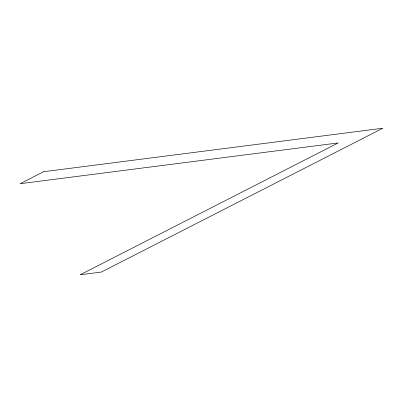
<?xml version="1.0" encoding="UTF-8"?>
<svg xmlns="http://www.w3.org/2000/svg" width="403" height="403" viewBox="0 0 403 403"><rect width="100%" height="100%" fill="white"/><g stroke="black" fill="none" stroke-linecap="round" stroke-linejoin="round"><path stroke-width="0.6" d="M43.605 171.718L20.15 183.708L338.193 142.934L80.172 274.77L101.375 272.05L382.85 128.23L43.605 171.718"/></g></svg>
